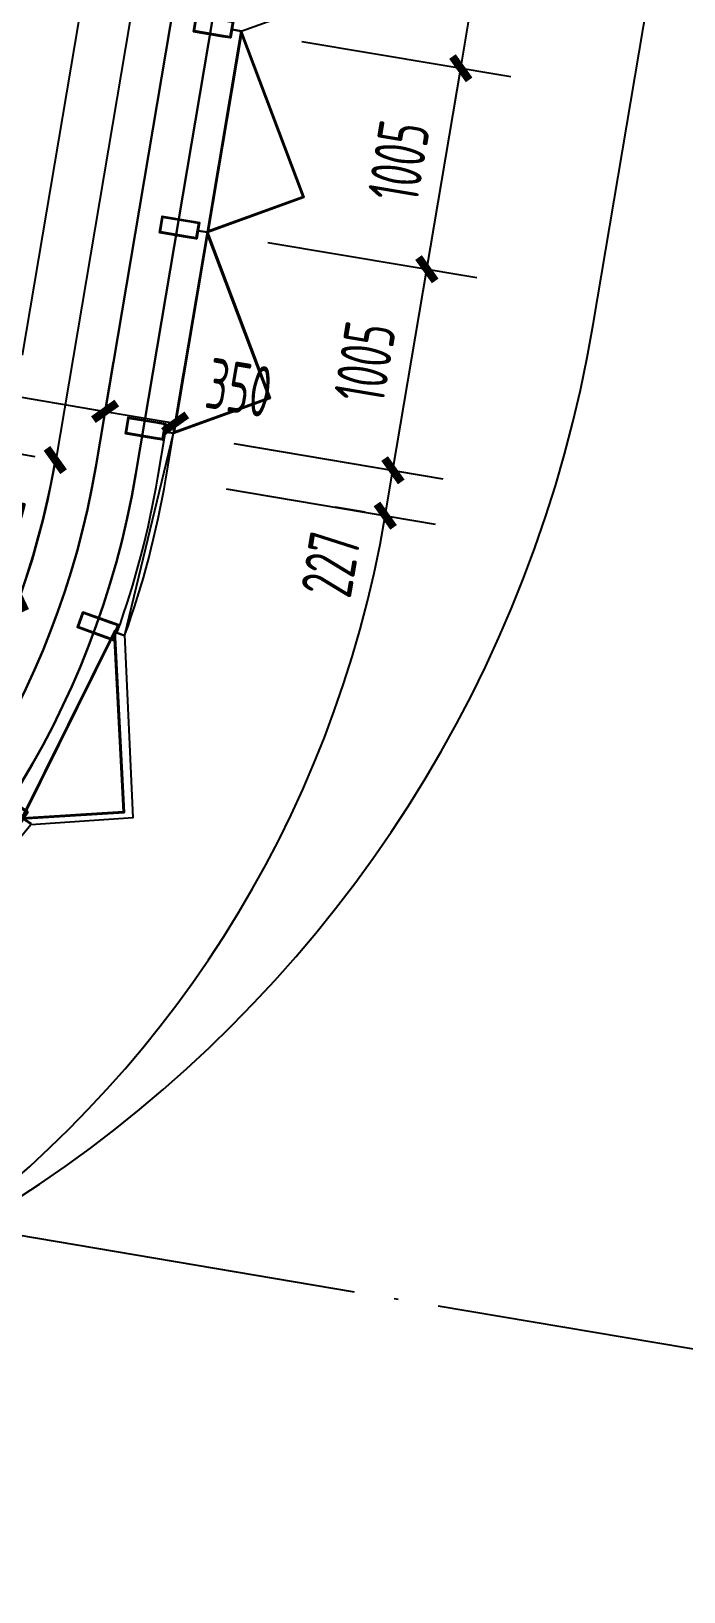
# Model space of a CAD drawing. Extents: x -936 to 12807311, y 101 to 1511157.
# Drawn here: x 12255863 to 12259078, y 1156324 to 1164018 of the extents above; entities that cross this region are included whole.
import ezdxf

# ---------------------------------------------------------------- set-up
doc = ezdxf.new("R2010")
doc.units = 0
doc.header["$LTSCALE"] = 1000
doc.header["$MEASUREMENT"] = 0
doc.linetypes.add('PX-GRID-T2$0$DOTE', pattern=[2.4200000000000004, 2, -0.2, 0.02, -0.2])
doc.layers.add('PX-GLAZ-F2$0$PX-GLAZ-F2$0$_EDO-ALUMINIUM-SECTION', color=90, linetype='Continuous', lineweight=30)
doc.layers.add('PX-GLAZ-F2$0$PX-GLAZ-F2$0$PX-GLAZ-F2$0$板边线', color=36, linetype='Continuous', lineweight=30)
for name, color, linetype in [('PX-GLAZ-F2$0$PX-GLAZ-F2$0$PX-GLAZ-F2$0$幕墙线', 104, 'Continuous'), ('PX-GLAZ-F2$0$PX-GLAZ-F2$0$PX-GLAZ-F2$0$平台轮廓', 3, 'Continuous'), ('PX-GRID-T2$0$DOTE', 1, 'Continuous'), ('PX-PLAN-F2-T2$0$PUB_DIM', 3, 'Continuous'), ('PX-PLAN-F2-T2$0$WALL', 9, 'Continuous')]:
    doc.layers.add(name, color=color, linetype=linetype)
doc.styles.add('PX-PLAN-F2-T2$0$XD2008_T3', font='xd-hzs.shx', dxfattribs={"width": 0.7, "bigfont": 'xd-hztxt.shx'})
doc.dimstyles.new('PX-PLAN-F2-T2$0$_TCH_ARCH&&100', dxfattribs={"dimtxt": 250, "dimasz": 100, "dimexe": 250, "dimexo": 300, "dimgap": 100, "dimtad": 1, "dimdec": 0, "dimzin": 0, "dimdsep": 46, "dimtxsty": 'PX-PLAN-F2-T2$0$XD2008_T3', "dimblk": 'PX-PLAN-F2-T2$0$_ArchTick', "dimcen": 0.09, "dimclrd": 1, "dimclrt": 4, "dimazin": 2, "dimtfac": 1, "dimtdec": 0, "dimtix": 1, "dimtmove": 2, "dimatfit": 3, "dimfxl": 0, "dimtolj": 1, "dimtzin": 0, "dimarcsym": 0})

# ---------------------------------------------------------------- blocks, each defined once
blk = doc.blocks.new('PX-PLAN-F2-T2$0$_ArchTick')
at = {"color": 0, "linetype": 'ByBlock', "const_width": 0.4}
blk.add_lwpolyline([(-0.5, -0.5), (0.5, 0.5)], dxfattribs=at)
blk = doc.blocks.new('*D1007')
at = {"layer": 'Defpoints', "color": 0, "transparency": 16777216}
for p in [(12257067.08635888, 1165008.385579877), (12258146.64741459, 1164826.288842852), (12256899.92763679, 1164017.384590849)]:
    blk.add_point(p, dxfattribs=at)
at = {"layer": 'PX-PLAN-F2-T2$0$PUB_DIM', "color": 0, "lineweight": -2, "transparency": 16777216}
for p, q in [((12257362.90754983, 1164958.487453846), (12258393.16507372, 1164784.70707116)), ((12257195.74882775, 1163967.486464818), (12258226.00635163, 1163793.706082132))]:
    blk.add_line(p, q, dxfattribs=at)
at = {"layer": 'PX-PLAN-F2-T2$0$PUB_DIM', "color": 1, "lineweight": -2, "transparency": 16777216}
blk.add_line((12257979.4886925, 1163835.287853825), (12258146.64741459, 1164826.288842852), dxfattribs=at)
at = {"layer": 'PX-PLAN-F2-T2$0$PUB_DIM', "color": 1, "lineweight": -2, "transparency": 16777216, "xscale": 100, "yscale": 100, "zscale": 100}
for p, rotation in [((12258146.64741459, 1164826.288842852), 80.42566368656037), ((12257979.4886925, 1163835.287853825), 260.4256636865603)]:
    blk.add_blockref('PX-PLAN-F2-T2$0$_ArchTick', p, dxfattribs=dict(at, rotation=rotation))
at = {"layer": 'PX-PLAN-F2-T2$0$PUB_DIM', "color": 4, "transparency": 16777216, "insert": (12257841.20216032, 1164368.211942861), "char_height": 250, "attachment_point": 5, "rotation": 80.42566368656037, "style": 'PX-PLAN-F2-T2$0$XD2008_T3'}
blk.add_mtext('\\A1;1005', dxfattribs=at)
blk = doc.blocks.new('*D1008')
at = {"layer": 'Defpoints', "color": 0, "transparency": 16777216}
for p in [(12256899.92763679, 1164017.384590846), (12257979.48869249, 1163835.287853825), (12256732.7689147, 1163026.383601819)]:
    blk.add_point(p, dxfattribs=at)
at = {"layer": 'PX-PLAN-F2-T2$0$PUB_DIM', "color": 0, "lineweight": -2, "transparency": 16777216}
for p, q in [((12257195.74882775, 1163967.486464816), (12258226.00635162, 1163793.706082133)), ((12257028.59010566, 1162976.485475789), (12258058.84762954, 1162802.705093105))]:
    blk.add_line(p, q, dxfattribs=at)
at = {"layer": 'PX-PLAN-F2-T2$0$PUB_DIM', "color": 1, "lineweight": -2, "transparency": 16777216}
blk.add_line((12257812.3299704, 1162844.286864797), (12257979.48869249, 1163835.287853825), dxfattribs=at)
at = {"layer": 'PX-PLAN-F2-T2$0$PUB_DIM', "color": 1, "lineweight": -2, "transparency": 16777216, "xscale": 100, "yscale": 100, "zscale": 100}
for p, rotation in [((12257979.48869249, 1163835.287853825), 80.42566368666287), ((12257812.3299704, 1162844.286864797), 260.4256636866629)]:
    blk.add_blockref('PX-PLAN-F2-T2$0$_ArchTick', p, dxfattribs=dict(at, rotation=rotation))
at = {"layer": 'PX-PLAN-F2-T2$0$PUB_DIM', "color": 4, "transparency": 16777216, "insert": (12257674.04343823, 1163377.210953836), "char_height": 250, "attachment_point": 5, "rotation": 80.42566368666287, "style": 'PX-PLAN-F2-T2$0$XD2008_T3'}
blk.add_mtext('\\A1;1005', dxfattribs=at)
blk = doc.blocks.new('*D1009')
at = {"layer": 'Defpoints', "color": 0, "transparency": 16777216}
for p in [(12256732.7689147, 1163026.383601819), (12257812.32997041, 1162844.286864797), (12256565.61019261, 1162035.38261279)]:
    blk.add_point(p, dxfattribs=at)
at = {"layer": 'PX-PLAN-F2-T2$0$PUB_DIM', "color": 0, "lineweight": -2, "transparency": 16777216}
for p, q in [((12257028.59010566, 1162976.485475789), (12258058.84762954, 1162802.705093105)), ((12256861.43138357, 1161985.48448676), (12257891.68890745, 1161811.704104076))]:
    blk.add_line(p, q, dxfattribs=at)
at = {"layer": 'PX-PLAN-F2-T2$0$PUB_DIM', "color": 1, "lineweight": -2, "transparency": 16777216}
blk.add_line((12257645.17124832, 1161853.285875768), (12257812.32997041, 1162844.286864797), dxfattribs=at)
at = {"layer": 'PX-PLAN-F2-T2$0$PUB_DIM', "color": 1, "lineweight": -2, "transparency": 16777216, "xscale": 100, "yscale": 100, "zscale": 100}
for p, rotation in [((12257812.32997041, 1162844.286864797), 80.42566368667391), ((12257645.17124832, 1161853.285875768), 260.4256636866739)]:
    blk.add_blockref('PX-PLAN-F2-T2$0$_ArchTick', p, dxfattribs=dict(at, rotation=rotation))
at = {"layer": 'PX-PLAN-F2-T2$0$PUB_DIM', "color": 4, "transparency": 16777216, "insert": (12257506.88471615, 1162386.209964807), "char_height": 250, "attachment_point": 5, "rotation": 80.42566368667391, "style": 'PX-PLAN-F2-T2$0$XD2008_T3'}
blk.add_mtext('\\A1;1005', dxfattribs=at)
blk = doc.blocks.new('*D1010')
at = {"layer": 'Defpoints', "color": 0, "transparency": 16777216}
for p in [(12256565.61019262, 1162035.382612793), (12256527.84017507, 1161811.462949618), (12257645.17124832, 1161853.285875769)]:
    blk.add_point(p, dxfattribs=at)
at = {"layer": 'PX-PLAN-F2-T2$0$PUB_DIM', "color": 0, "lineweight": -2, "transparency": 16777216}
for p, q in [((12256861.43138357, 1161985.484486762), (12257891.68890745, 1161811.704104076)), ((12256823.66136602, 1161761.564823587), (12257853.9188899, 1161587.784440902))]:
    blk.add_line(p, q, dxfattribs=at)
at = {"layer": 'PX-PLAN-F2-T2$0$PUB_DIM', "color": 1, "lineweight": -2, "transparency": 16777216}
blk.add_line((12257607.40123077, 1161629.366212594), (12257645.17124832, 1161853.285875769), dxfattribs=at)
at = {"layer": 'PX-PLAN-F2-T2$0$PUB_DIM', "color": 1, "lineweight": -2, "transparency": 16777216, "xscale": 100, "yscale": 100, "zscale": 100}
for p, rotation in [((12257645.17124832, 1161853.285875769), 80.42566368653637), ((12257607.40123077, 1161629.366212594), 260.4256636865364)]:
    blk.add_blockref('PX-PLAN-F2-T2$0$_ArchTick', p, dxfattribs=dict(at, rotation=rotation))
at = {"layer": 'PX-PLAN-F2-T2$0$PUB_DIM', "color": 4, "transparency": 16777216, "insert": (12257338.67587945, 1161388.983368174), "char_height": 250, "attachment_point": 5, "rotation": 80.42566368653637, "style": 'PX-PLAN-F2-T2$0$XD2008_T3'}
blk.add_mtext('\\A1;227', dxfattribs=at)
blk = doc.blocks.new('*D1011')
at = {"layer": 'Defpoints', "color": 0, "transparency": 16777216}
for p in [(12252088.73026707, 1162560.392435611), (12256178.8489347, 1161870.329698971), (12255876.48494033, 1161447.28731354), (12255992.00764091, 1161156.938468195)]:
    blk.add_point(p, dxfattribs=at)
at = {"layer": 'PX-PLAN-F2-T2$0$PUB_DIM', "color": 0, "lineweight": -2, "transparency": 16777216}
for p, q in [((12255883.02958544, 1161920.238742276), (12255735.11991081, 1161945.193263927)), ((12255709.7016575, 1161258.443796793), (12255568.5486658, 1161309.196461091))]:
    blk.add_line(p, q, dxfattribs=at)
at = {"layer": 'PX-PLAN-F2-T2$0$PUB_DIM', "color": 1, "lineweight": -2, "transparency": 16777216}
blk.add_arc((12252088.73026707, 1162560.392435611), 3947.922045530751, 340.2235543087472, 350.4235491807831, dxfattribs=at)
at = {"layer": 'PX-PLAN-F2-T2$0$PUB_DIM', "color": 1, "lineweight": -2, "transparency": 16777216, "xscale": 100, "yscale": 100, "zscale": 100}
for p, rotation in [((12255981.63603519, 1161903.602394508), 80.4235491807831), ((12255803.80365197, 1161224.608687261), 250.2235543087472)]:
    blk.add_blockref('PX-PLAN-F2-T2$0$_ArchTick', p, dxfattribs=dict(at, rotation=rotation))
at = {"layer": 'PX-PLAN-F2-T2$0$PUB_DIM', "color": 4, "transparency": 16777216, "insert": (12255690.18073634, 1161617.151705749), "char_height": 250, "attachment_point": 5, "rotation": 75.32355174477152, "style": 'PX-PLAN-F2-T2$0$XD2008_T3'}
blk.add_mtext('\\A1;10.2°', dxfattribs=at)
blk = doc.blocks.new('*D1012')
at = {"layer": 'Defpoints', "color": 0, "transparency": 16777216}
for p in [(12252088.7302671, 1162560.392435658), (12255949.00385741, 1161172.400815549), (12255555.40999315, 1160671.419128678), (12255529.52071902, 1160326.742061157)]:
    blk.add_point(p, dxfattribs=at)
at = {"layer": 'PX-PLAN-F2-T2$0$PUB_DIM', "color": 0, "lineweight": -2, "transparency": 16777216}
for p, q in [((12255666.697874, 1161273.90614415), (12255568.54866581, 1161309.196461095)), ((12255277.89199129, 1160490.091329234), (12255190.40833229, 1160546.882903849))]:
    blk.add_line(p, q, dxfattribs=at)
at = {"layer": 'PX-PLAN-F2-T2$0$PUB_DIM', "color": 1, "lineweight": -2, "transparency": 16777216}
blk.add_arc((12252088.7302671, 1162560.392435658), 3947.922045521438, 327.0096646560665, 340.223554307957, dxfattribs=at)
at = {"layer": 'PX-PLAN-F2-T2$0$PUB_DIM', "color": 1, "lineweight": -2, "transparency": 16777216, "xscale": 100, "yscale": 100, "zscale": 100}
for p, rotation in [((12255803.80365198, 1161224.60868726), 70.223554307957), ((12255400.09893873, 1160410.758513784), 237.0096646560665)]:
    blk.add_blockref('PX-PLAN-F2-T2$0$_ArchTick', p, dxfattribs=dict(at, rotation=rotation))
at = {"layer": 'PX-PLAN-F2-T2$0$PUB_DIM', "color": 4, "transparency": 16777216, "insert": (12255423.87505297, 1160906.017080946), "char_height": 250, "attachment_point": 5, "rotation": 63.616609482011754, "style": 'PX-PLAN-F2-T2$0$XD2008_T3'}
blk.add_mtext('\\A1;13.21°', dxfattribs=at)
blk = doc.blocks.new('*D1020')
at = {"layer": 'Defpoints', "color": 0, "transparency": 16777216}
for p in [(12252088.7302671, 1162560.392435659), (12257804.60524652, 1161596.040872432), (12254041.78848249, 1157315.575697449), (12251124.48516955, 1156844.499494943)]:
    blk.add_point(p, dxfattribs=at)
at = {"layer": 'PX-PLAN-F2-T2$0$PUB_DIM', "color": 0, "lineweight": -2, "transparency": 16777216}
for p, q in [((12257508.78589726, 1161645.949915741), (12257360.87622263, 1161670.904437394)), ((12251174.38870284, 1157140.319773771), (12251199.34046948, 1157288.229913185))]:
    blk.add_line(p, q, dxfattribs=at)
at = {"layer": 'PX-PLAN-F2-T2$0$PUB_DIM', "color": 1, "lineweight": -2, "transparency": 16777216}
blk.add_arc((12252088.7302671, 1162560.392435659), 5596.654269305058, 260.4246163875211, 350.4235491799972, dxfattribs=at)
at = {"layer": 'PX-PLAN-F2-T2$0$PUB_DIM', "color": 1, "lineweight": -2, "transparency": 16777216, "xscale": 100, "yscale": 100, "zscale": 100}
for p, rotation in [((12257607.39234701, 1161629.31356797), 80.42354917999717), ((12251157.75419174, 1157041.713014163), 170.4246163875211)]:
    blk.add_blockref('PX-PLAN-F2-T2$0$_ArchTick', p, dxfattribs=dict(at, rotation=rotation))
at = {"layer": 'PX-PLAN-F2-T2$0$PUB_DIM', "color": 4, "transparency": 16777216, "insert": (12255202.26859838, 1158183.116039474), "char_height": 250, "attachment_point": 5, "rotation": 35.42408278376892, "style": 'PX-PLAN-F2-T2$0$XD2008_T3'}
blk.add_mtext('\\A1;6647', dxfattribs=at)
blk = doc.blocks.new('*D1021')
at = {"layer": 'Defpoints', "color": 0, "transparency": 16777216}
for p in [(12252088.72110244, 1162560.33810898), (12256227.06635102, 1162143.637170953), (12256180.89972768, 1161869.979354613)]:
    blk.add_point(p, dxfattribs=at)
at = {"layer": 'PX-PLAN-F2-T2$0$PUB_DIM', "color": 0, "lineweight": -2, "transparency": 16777216}
for p, q in [((12252138.62652397, 1162856.158069262), (12252176.47557705, 1163080.512558887)), ((12256230.80514922, 1162165.799314896), (12256268.6542023, 1162390.153804521))]:
    blk.add_line(p, q, dxfattribs=at)
at = {"layer": 'PX-PLAN-F2-T2$0$PUB_DIM', "color": 1, "lineweight": -2, "transparency": 16777216}
blk.add_line((12252134.88772577, 1162833.995925319), (12256227.06635102, 1162143.637170953), dxfattribs=at)
at = {"layer": 'PX-PLAN-F2-T2$0$PUB_DIM', "color": 1, "lineweight": -2, "transparency": 16777216, "xscale": 100, "yscale": 100, "zscale": 100}
for p, rotation in [((12252134.88772577, 1162833.995925319), 170.4242506621287), ((12256227.06635102, 1162143.637170953), 350.4242506621287)]:
    blk.add_blockref('PX-PLAN-F2-T2$0$_ArchTick', p, dxfattribs=dict(at, rotation=rotation))
at = {"layer": 'PX-PLAN-F2-T2$0$PUB_DIM', "color": 4, "transparency": 16777216, "insert": (12254218.40610455, 1162710.681518347), "char_height": 250, "attachment_point": 5, "rotation": 350.42425066212866, "style": 'PX-PLAN-F2-T2$0$XD2008_T3'}
blk.add_mtext('\\A1;4150', dxfattribs=at)
blk = doc.blocks.new('*D1022')
at = {"layer": 'Defpoints', "color": 0, "transparency": 16777216}
for p in [(12256572.18712932, 1162085.414602381), (12256180.89972768, 1161869.979354614), (12256526.02050599, 1161811.756786041)]:
    blk.add_point(p, dxfattribs=at)
at = {"layer": 'PX-PLAN-F2-T2$0$PUB_DIM', "color": 0, "lineweight": -2, "transparency": 16777216}
for p, q in [((12256230.80514922, 1162165.799314896), (12256268.6542023, 1162390.153804521)), ((12256575.92592753, 1162107.576746324), (12256613.7749806, 1162331.931235949))]:
    blk.add_line(p, q, dxfattribs=at)
at = {"layer": 'PX-PLAN-F2-T2$0$PUB_DIM', "color": 1, "lineweight": -2, "transparency": 16777216}
blk.add_line((12256227.06635102, 1162143.637170953), (12256572.18712932, 1162085.414602381), dxfattribs=at)
at = {"layer": 'PX-PLAN-F2-T2$0$PUB_DIM', "color": 1, "lineweight": -2, "transparency": 16777216, "xscale": 100, "yscale": 100, "zscale": 100}
for p, rotation in [((12256227.06635102, 1162143.637170953), 170.4242506621432), ((12256572.18712932, 1162085.414602381), 350.4242506621432)]:
    blk.add_blockref('PX-PLAN-F2-T2$0$_ArchTick', p, dxfattribs=dict(at, rotation=rotation))
at = {"layer": 'PX-PLAN-F2-T2$0$PUB_DIM', "color": 4, "transparency": 16777216, "insert": (12256887.42147869, 1162260.413263265), "char_height": 250, "attachment_point": 5, "rotation": 350.4242506621432, "style": 'PX-PLAN-F2-T2$0$XD2008_T3'}
blk.add_mtext('\\A1;350', dxfattribs=at)
blk = doc.blocks.new('PX-GLAZ-F2$0$PX-GLAZ-F2$0$标准块')
at = {"layer": 'PX-GLAZ-F2$0$PX-GLAZ-F2$0$_EDO-ALUMINIUM-SECTION'}
blk.add_line((0, 0), (0.003930399194359779, -45.99634640989825, 0.08170139435610035), dxfattribs=at)
at = {"layer": 'PX-GLAZ-F2$0$PX-GLAZ-F2$0$_EDO-ALUMINIUM-SECTION', "extrusion": (1.582938578771372e-17, 0.001776255547346146, 0.9999984224568711)}
for points in [[(40.00000000745058, -48.99682280369665), (40.00000000745058, -84.9997323684765), (40.00005751848221, -232.9989440002123), (-39.99993549473584, -232.9989529884207), (-39.99999388121068, -85.16722874860984), (-40.00000705569983, -45.9998373127823), (40.00000000745058, -45.99300130209959)], [(37.00000000931323, -48.99682280276532), (37.00000001117587, -84.9997323684765), (37.00000001117587, -84.9997323684765), (37.00005752034485, -229.9989538018185), (-36.99993549287319, -229.9989621157482), (-36.9999930113554, -84.99974068426889), (-36.99999394081533, -84.99973236940782), (-37.00000604242086, -48.99957150742597), (37.00000000745058, -48.99324819854563)]]:
    blk.add_lwpolyline(points, close=True, dxfattribs=at)
blk = doc.blocks.new('PX-GLAZ-F2')
for points in [[(12256285.67922037, 1161051.34655046, 0.0445352821932404), (12256486.57792609, 1161818.411325149), (12256524.35811247, 1162042.340886001)], [(12256323.32001816, 1161037.812506647, 0.04453528219324487), (12256526.02050599, 1161811.756786041), (12256563.80069237, 1162035.686346894)]]:
    blk.add_lwpolyline(points, format="xyb")
at = {"layer": 'PX-GLAZ-F2$0$PX-GLAZ-F2$0$_EDO-ALUMINIUM-SECTION'}
blk.add_lwpolyline([(12224760.25128515, 1188028.388679824), (12226613.69519658, 1186174.955012612, -0.1072892985715656), (12231238.85093749, 1178985.017986849), (12237273.5785629, 1162848.563401733, 0.2675740430315334), (12240624.37258755, 1160082.915822869), (12251365.84168272, 1158270.878924541, 0.4142081068710295), (12256378.8234796, 1161836.591839584), (12258925.60882612, 1176931.819757678)], format="xyb", dxfattribs=at)
for points in [[(12256730.99623128, 1163026.682612099), (12257206.83658714, 1163200.089660143), (12256898.19152636, 1164017.677432116)], [(12256734.81193666, 1163031.266139796), (12257202.95812645, 1163201.869258728), (12256899.30374442, 1164006.236932776)], [(12256563.80093619, 1162035.687792081), (12257039.64129206, 1162209.094840125), (12256730.99623128, 1163026.682612111)], [(12256567.61664157, 1162040.271319778), (12257035.76283136, 1162210.87443871), (12256732.10844934, 1163015.242112772)]]:
    blk.add_lwpolyline(points, close=True, dxfattribs=at)
at = {"layer": 'PX-GLAZ-F2$0$PX-GLAZ-F2$0$_EDO-ALUMINIUM-SECTION', "extrusion": (0.002040196485633887, -0.001012025265211251, 0.9999974066982188)}
for points in [[(12255837.65421773, 1160134.864390858), (12256344.2924998, 1160166.887348412), (12256297.81209498, 1161062.523958063)], [(12255842.650779, 1160138.186193908), (12256341.14279415, 1160169.694252432), (12256295.40975069, 1161050.929868036)]]:
    blk.add_lwpolyline(points, close=True, dxfattribs=at)
at = {"layer": 'PX-GLAZ-F2$0$PX-GLAZ-F2$0$PX-GLAZ-F2$0$幕墙线'}
blk.add_lwpolyline([(12249615.69908363, 1158413.999826029), (12250583.34740171, 1158250.761963402), (12250762.87879749, 1157776.014025866), (12251338.9987925, 1158123.247987044), (12252543.8539191, 1158083.466845714), (12252884.03145307, 1157708.392737424), (12253549.78364238, 1158304.182475286), (12254433.66924768, 1158719.655360536), (12254904.34266736, 1158531.011502076), (12255226.68539834, 1159335.268563921), (12255861.1324077, 1160107.031068285), (12256365.19091881, 1160141.885094286), (12256324.19457177, 1161041.441572554), (12256563.80065799, 1162035.686312517), (12257039.64125768, 1162209.094805749), (12256730.99619696, 1163026.682577745), (12257206.83655277, 1163200.089625767), (12256898.19149198, 1164017.677397739), (12257374.03184785, 1164191.084445785)], dxfattribs=at)
blk.add_lwpolyline([(12256323.32001816, 1161037.812506647, 0.04453528219324797), (12256526.02050599, 1161811.756786042), (12256563.8009362, 1162035.687792097)], format="xyb", dxfattribs=at)
at = {"layer": 'PX-GLAZ-F2$0$PX-GLAZ-F2$0$PX-GLAZ-F2$0$平台轮廓', "ltscale": 100}
blk.add_lwpolyline([(12224100.1653158, 1188475.75602978), (12223535.18085895, 1187910.770840481), (12225942.02942006, 1185503.928528109, -0.1072895632526993), (12230349.13991877, 1178652.956953138), (12236383.05545681, 1162515.910651781, 0.2675740428470937), (12240465.63208266, 1159146.271074891), (12251256.42476282, 1157325.913514771, 0.414208106871037), (12258631.84625697, 1162572.019872548), (12261003.95114493, 1176631.887139511, -0.414213222373079), (12266766.08529776, 1180730.393204295), (12271464.47561844, 1179938.386453936, -0.197624323764968), (12274687.28636963, 1177917.663836213), (12277074.97876072, 1174576.912662164, 0.1972663651005048), (12281463.10264201, 1171846.089276327), (12294714.9260508, 1169610.329047972), (12294846.94838936, 1170392.853351991)], format="xyb", dxfattribs=at)
at = {"layer": 'PX-GLAZ-F2$0$PX-GLAZ-F2$0$PX-GLAZ-F2$0$板边线', "color": 30}
blk.add_lwpolyline([(12229273.0996878, 1193648.597605203), (12224347.57565513, 1188723.342640019), (12226754.40381288, 1186316.49592862, -0.107289298571393), (12231425.46680681, 1179055.194763648), (12237460.19443223, 1162918.740178538, 0.2675740430316652), (12240656.9289615, 1160280.248810203), (12251398.39805667, 1158468.211911886, 0.4142081068710582), (12256180.89793185, 1161869.98400325), (12261231.54395663, 1191806.018063687)], format="xyb", dxfattribs=at)
at = {"layer": 'PX-GLAZ-F2$0$PX-GLAZ-F2$0$_EDO-ALUMINIUM-SECTION', "extrusion": (-0.004850477704562907, -0.01807677960841702, 0.9998248361113192), "rotation": 275.4448645573523}
for p in [(11536471.71611552, 4299981.137311061, -80454.92117708127), (11536567.05829788, 4298980.123010173, -80474.77744833396), (11536662.40048033, 4297979.830931044, -80456.05247632913)]:
    blk.add_blockref('PX-GLAZ-F2$0$PX-GLAZ-F2$0$标准块', p, dxfattribs=at)
at = {"layer": 'PX-GLAZ-F2$0$PX-GLAZ-F2$0$_EDO-ALUMINIUM-SECTION', "extrusion": (-0.01627492675303554, -0.01475838677350225, 0.9997586292595965), "rotation": 298.0250084746104}
blk.add_blockref('PX-GLAZ-F2$0$PX-GLAZ-F2$0$标准块', (7373116.302408175, 9856759.510173514, -216605.8093904536), dxfattribs=at)
at = {"layer": 'PX-GLAZ-F2$0$PX-GLAZ-F2$0$_EDO-ALUMINIUM-SECTION', "extrusion": (-0.02026199982280031, -0.01232437539884173, 0.9997187410137961), "rotation": 295.7037007719742}
blk.add_blockref('PX-GLAZ-F2$0$PX-GLAZ-F2$0$标准块', (5377838.452131427, 11070768.65431012, -262625.9302348494), dxfattribs=at)
blk = doc.blocks.new('PX-GRID-T2')
at = {"layer": 'PX-GRID-T2$0$DOTE', "linetype": 'PX-GRID-T2$0$DOTE'}
for p, q in [((12264606.043243, 1214504.01838636), (12254347.04418468, 1153695.64098645)), ((12222073.6274724, 1163772.686394484), (12268320.18726927, 1155970.415824316))]:
    blk.add_line(p, q, dxfattribs=at)
blk = doc.blocks.new('PX-PLAN-F2-T2')
at = {"layer": 'PX-PLAN-F2-T2$0$WALL'}
for p, q in [((12258538.78855274, 1177047.787841749), (12255983.68503234, 1161903.256698781)), ((12258736.00145224, 1177014.51514621), (12256180.89793185, 1161869.984003243))]:
    blk.add_line(p, q, dxfattribs=at)
for centre, radius, start, end in [((12252088.73026709, 1162560.392435671), 4150.000000017235, 260.4246163875432, 350.4235491800251), ((12252088.73026708, 1162560.39243567), 3950.000000017184, 260.4246163875425, 350.4235491800288)]:
    blk.add_arc(centre, radius, start, end, dxfattribs=at)
at = {"layer": 'PX-PLAN-F2-T2$0$PUB_DIM'}
for p1, p2, distance, picture, middle in [((12256899.92763679, 1164017.384590849), (12257067.08635888, 1165008.385579876), -1094.8110771441743, '*D1007', (12257841.20216032, 1164368.211942861)), ((12256732.7689147, 1163026.383601819), (12256899.92763679, 1164017.384590847), -1094.8110771365177, '*D1008', (12257674.04343823, 1163377.210953836)), ((12252088.72110244, 1162560.33810898), (12256180.89972768, 1161869.979354613), 277.52469719769084, '*D1021', (12254218.40610455, 1162710.681518347)), ((12256565.61019262, 1162035.38261279), (12256732.7689147, 1163026.383601819), -1094.811077145701, '*D1009', (12257506.88471615, 1162386.209964807))]:
    dim = blk.add_aligned_dim(p1=p1, p2=p2, distance=distance, dimstyle='PX-PLAN-F2-T2$0$_TCH_ARCH&&100', dxfattribs=at)
    dim.commit()
    dim.dimension.update_dxf_attribs({"geometry": picture, "text_midpoint": middle})
dim = blk.add_angular_dim_3p(base=(12254041.78848249, 1157315.575697449), center=(12252088.7302671, 1162560.392435659), p1=(12251124.48516956, 1156844.499494944), p2=(12257804.60524652, 1161596.040872433), text='6647', dimstyle='PX-PLAN-F2-T2$0$_TCH_ARCH&&100', dxfattribs=at)
dim.commit()
dim.dimension.update_dxf_attribs({"geometry": '*D1020', "text_midpoint": (12255202.26859838, 1158183.116039473)})
for base, center, p1, p2, picture, middle in [((12255876.48494033, 1161447.28731354), (12252088.73026707, 1162560.392435611), (12255992.00764091, 1161156.938468196), (12256178.8489347, 1161870.329698972), '*D1011', (12255690.18073634, 1161617.151705748)), ((12255555.40999315, 1160671.419128678), (12252088.7302671, 1162560.392435658), (12255529.52071901, 1160326.742061156), (12255949.0038574, 1161172.400815549), '*D1012', (12255423.87505297, 1160906.017080945))]:
    dim = blk.add_angular_dim_3p(base=base, center=center, p1=p1, p2=p2, dimstyle='PX-PLAN-F2-T2$0$_TCH_ARCH&&100', dxfattribs=at)
    dim.commit()
    dim.dimension.update_dxf_attribs({"geometry": picture, "text_midpoint": middle})
for base, p1, p2, angle, picture, middle in [((12256572.18712932, 1162085.414602381), (12256180.89972768, 1161869.979354613), (12256526.02050599, 1161811.756786041), 350.42425066225775, '*D1022', (12256887.42147869, 1162260.413263265)), ((12257645.17124832, 1161853.285875769), (12256527.84017507, 1161811.462949618), (12256565.61019262, 1162035.382612793), 80.42566368656567, '*D1010', (12257338.67587945, 1161388.983368174))]:
    dim = blk.add_linear_dim(base=base, p1=p1, p2=p2, angle=angle, dimstyle='PX-PLAN-F2-T2$0$_TCH_ARCH&&100', dxfattribs=at)
    dim.commit()
    dim.dimension.update_dxf_attribs({"geometry": picture, "text_midpoint": middle, "dimtype": 161})

msp = doc.modelspace()

# ---------------------------------------------------------------- block references
for name in ['PX-PLAN-F2-T2', 'PX-GRID-T2', 'PX-GLAZ-F2']:
    msp.add_blockref(name, (0, 0))

doc.saveas('drawing.dxf')
